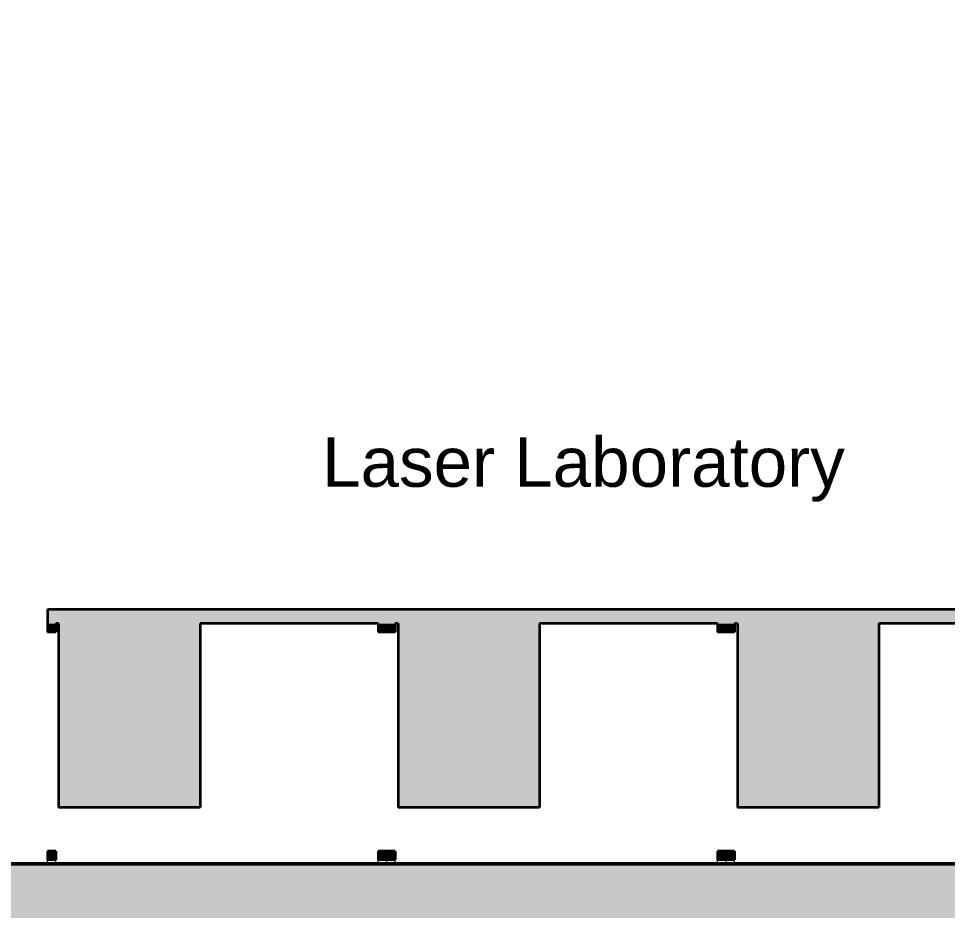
# Model space of a CAD drawing. Header units: millimetres. Extents: x -48147 to 1403542, y -455564 to 18123.
# Drawn here: x 1377703 to 1380987, y -450157 to -447003 of the extents above; entities that cross this region are included whole.
import ezdxf

# ---------------------------------------------------------------- set-up
doc = ezdxf.new("R2010")
doc.units = ezdxf.units.MM
doc.header["$MEASUREMENT"] = 0
doc.linetypes.add('Dashed', pattern=[2822.222233, 1411.111116, -1411.111116])
doc.linetypes.add('Wipeout_Contour', pattern=[1000, 0, -1000])
for name, color, linetype, lineweight, true_color in [('0_Pen_No__105', 7, 'Continuous', 15, 0xa6a6a6), ('A-230-M_FLOOR.IFC Import_Pen_No__109', 7, 'Continuous', 15, 0xa6a6a6), ('A-230-M_FLOOR.IFC Import_Pen_No__29', 7, 'Continuous', 50, 0x2a2a2a), ('New_A-35-M_FFE_Fixed_Pen_No__104', 7, 'Continuous', 15, 0xa6a6a6), ('New_A-35-M_FFE_Fixed_Pen_No__44', 7, 'Continuous', 35, 0x444444), ('New_A-35-M_FFE_Fixed_Pen_No__64', 7, 'Continuous', 20, 0x606060)]:
    doc.layers.add(name, color=color, linetype=linetype, lineweight=lineweight, true_color=true_color)
for name, color, linetype in [('A-230-M_FLOOR.IFC Import', 7, 'Continuous'), ('New_A-25-M_Wall_Int', 7, 'Continuous'), ('New_A-35-M_FFE_Fixed', 7, 'Continuous'), ('New_A-95-D_1_20', 7, 'Continuous')]:
    doc.layers.add(name, color=color, linetype=linetype)
doc.layers.add('A-95-P_Text_1_50_GA_Pen_No__1', color=7, linetype='Continuous', lineweight=13)
doc.layers.add('New_A-95-D_1_20_Pen_No__1', color=7, linetype='Continuous', lineweight=13)
doc.styles.add('GENERATED_STYLE_1', font='')
doc.styles.add('GENERATED_STYLE_2', font='')
doc.styles.get('GENERATED_STYLE_1').set_extended_font_data('Arial')
doc.styles.get('GENERATED_STYLE_2').set_extended_font_data('Swis721 BT')
doc.dimstyles.new('GENERATED_STYLE__2', dxfattribs={"dimtxt": 125, "dimasz": 47.5, "dimexe": 0.18, "dimexo": 50, "dimgap": 0.09, "dimtad": 1, "dimdec": 0, "dimzin": 0, "dimdsep": 46, "dimtxsty": 'GENERATED_STYLE_1', "dimblk": 'ARROWHEAD_2', "dimblk1": 'ARROWHEAD_2', "dimblk2": 'ARROWHEAD_2', "dimcen": 0.09, "dimclrd": 7, "dimclre": 7, "dimclrt": 7, "dimadec": 0, "dimazin": 0, "dimtfac": 1, "dimtdec": 4, "dimtmove": 0, "dimatfit": 3, "dimfxl": 1, "dimtolj": 1, "dimtzin": 0, "dimarcsym": 0})

# ---------------------------------------------------------------- blocks, each defined once
blk = doc.blocks.new('Section Elem_76_1', base_point=(1418663.2, -449992.5))
at = {"color": 254, "linetype": 'Wipeout_Contour', "lineweight": 0, "ltscale": 84173622.24236043}
blk.add_wipeout([(1382604.3, -446992.5), (1374446.8, -446992.5), (1374446.8, -449992.5), (1377804.3, -449992.5), (1377804.3, -449947.5), (1377834.3, -449947.5), (1377834.3, -449992.5), (1378974.3, -449992.5), (1378974.3, -449947.5), (1379034.3, -449947.5), (1379034.3, -449992.5), (1380174.3, -449992.5), (1380174.3, -449947.5), (1380234.3, -449947.5), (1380234.3, -449992.5), (1381374.3, -449992.5), (1381374.3, -449947.5), (1381434.3, -449947.5), (1381434.3, -449992.5), (1382574.3, -449992.5), (1382574.3, -449947.5), (1382604.3, -449947.5), (1382604.3, -449172.5), (1382574.3, -449172.5), (1382574.3, -449142.5), (1381944.3, -449142.5), (1381944.3, -449792.5), (1381444.3, -449792.5), (1381444.3, -449142.5), (1381434.3, -449142.5), (1381434.3, -449172.5), (1381374.3, -449172.5), (1381374.3, -449142.5), (1380744.3, -449142.5), (1380744.3, -449792.5), (1380244.3, -449792.5), (1380244.3, -449142.5), (1380234.3, -449142.5), (1380234.3, -449172.5), (1380174.3, -449172.5), (1380174.3, -449142.5), (1379544.3, -449142.5), (1379544.3, -449792.5), (1379044.3, -449792.5), (1379044.3, -449142.5), (1379034.3, -449142.5), (1379034.3, -449172.5), (1378974.3, -449172.5), (1378974.3, -449142.5), (1378344.3, -449142.5), (1378344.3, -449792.5), (1377844.3, -449792.5), (1377844.3, -449142.5), (1377834.3, -449142.5), (1377834.3, -449172.5), (1377804.3, -449172.5), (1377804.3, -449092.5), (1382604.3, -449092.5)], dxfattribs=at).dxf.layer = 'New_A-25-M_Wall_Int'
blk = doc.blocks.new('Section Elem_91_1', base_point=(1418663.2, -449992.5))
at = {"layer": 'New_A-35-M_FFE_Fixed_Pen_No__104', "linetype": 'Continuous'}
for points in [[(1380204.3, -449142.5), (1381404.3, -449142.5), (1381404.3, -449092.5), (1380204.3, -449092.5)], [(1380234.3, -449172.5), (1380234.3, -449142.5), (1380204.3, -449142.5), (1380204.3, -449172.5)], [(1380244.3, -449792.5), (1380744.3, -449792.5), (1380744.3, -449142.5), (1380244.3, -449142.5)], [(1381404.3, -449172.5), (1381404.3, -449142.5), (1381374.3, -449142.5), (1381374.3, -449172.5)]]:
    blk.add_hatch(color=256, dxfattribs=at).paths.add_polyline_path(points)
at = {"layer": 'New_A-35-M_FFE_Fixed_Pen_No__44', "linetype": 'Continuous'}
for p, q in [((1381404.3, -449092.5), (1380204.3, -449092.5)), ((1380234.3, -449142.5), (1380234.3, -449172.5)), ((1380244.3, -449142.5), (1380234.3, -449142.5)), ((1380244.3, -449142.5), (1380244.3, -449792.5)), ((1380744.3, -449142.5), (1380744.3, -449792.5)), ((1381374.3, -449142.5), (1380744.3, -449142.5)), ((1381374.3, -449142.5), (1381374.3, -449172.5)), ((1380234.3, -449172.5), (1380204.3, -449172.5)), ((1381404.3, -449172.5), (1381374.3, -449172.5)), ((1380744.3, -449792.5), (1380244.3, -449792.5)), ((1380234.3, -449947.5), (1380204.3, -449947.5)), ((1381404.3, -449947.5), (1381374.3, -449947.5))]:
    blk.add_line(p, q, dxfattribs=at)
at = {"color": 254, "linetype": 'Wipeout_Contour', "lineweight": 0, "ltscale": 5806929.801106343}
blk.add_wipeout([(1380234.3, -449992.5), (1380234.3, -449977.5), (1380229.9, -449977.5), (1380229.9, -449992.5)], dxfattribs=at).dxf.layer = 'New_A-35-M_FFE_Fixed'
at = {"color": 254, "linetype": 'Wipeout_Contour', "lineweight": 0, "ltscale": 5811379.483931822}
blk.add_wipeout([(1381404.3, -449992.5), (1381404.3, -449977.5), (1381399.9, -449977.5), (1381399.9, -449992.5)], dxfattribs=at).dxf.layer = 'New_A-35-M_FFE_Fixed'
at = {"color": 254, "linetype": 'Wipeout_Contour', "lineweight": 0, "ltscale": 5806901.278677054}
blk.add_wipeout([(1380229.9, -449992.5), (1380229.9, -449977.5), (1380219.3, -449977.5), (1380219.3, -449992.5)], dxfattribs=at).dxf.layer = 'New_A-35-M_FFE_Fixed'
at = {"color": 254, "linetype": 'Wipeout_Contour', "lineweight": 0, "ltscale": 5811350.959182206}
blk.add_wipeout([(1381399.9, -449992.5), (1381399.9, -449977.5), (1381389.3, -449977.5), (1381389.3, -449992.5)], dxfattribs=at).dxf.layer = 'New_A-35-M_FFE_Fixed'
at = {"color": 254, "linetype": 'Wipeout_Contour', "lineweight": 0, "ltscale": 5806860.941881256}
blk.add_wipeout([(1380219.3, -449992.5), (1380219.3, -449977.5), (1380208.7, -449977.5), (1380208.7, -449992.5)], dxfattribs=at).dxf.layer = 'New_A-35-M_FFE_Fixed'
at = {"color": 254, "linetype": 'Wipeout_Contour', "lineweight": 0, "ltscale": 5811310.619104923}
blk.add_wipeout([(1381389.3, -449992.5), (1381389.3, -449977.5), (1381378.7, -449977.5), (1381378.7, -449992.5)], dxfattribs=at).dxf.layer = 'New_A-35-M_FFE_Fixed'
at = {"layer": 'New_A-35-M_FFE_Fixed_Pen_No__44', "linetype": 'Continuous'}
blk.add_line((1380234.3, -449947.5), (1380234.3, -449977.5), dxfattribs=at)
at = {"layer": 'New_A-35-M_FFE_Fixed_Pen_No__64', "linetype": 'Continuous'}
for p, q in [((1380234.3, -449992.5), (1380234.3, -449977.5)), ((1381404.3, -449992.5), (1381404.3, -449977.5))]:
    blk.add_line(p, q, dxfattribs=at)
at = {"color": 254, "linetype": 'Wipeout_Contour', "lineweight": 0, "ltscale": 5806832.419466867}
blk.add_wipeout([(1380208.7, -449992.5), (1380208.7, -449977.5), (1380204.3, -449977.5), (1380204.3, -449992.5)], dxfattribs=at).dxf.layer = 'New_A-35-M_FFE_Fixed'
at = {"color": 254, "linetype": 'Wipeout_Contour', "lineweight": 0, "ltscale": 5811282.09437014}
blk.add_wipeout([(1381378.7, -449992.5), (1381378.7, -449977.5), (1381374.3, -449977.5), (1381374.3, -449992.5)], dxfattribs=at).dxf.layer = 'New_A-35-M_FFE_Fixed'
at = {"layer": 'New_A-35-M_FFE_Fixed_Pen_No__104', "linetype": 'Continuous'}
for points in [[(1380234.3, -449977.5), (1380234.3, -449947.5), (1380204.3, -449947.5), (1380204.3, -449977.5)], [(1381404.3, -449977.5), (1381404.3, -449947.5), (1381374.3, -449947.5), (1381374.3, -449977.5)]]:
    blk.add_hatch(color=256, dxfattribs=at).paths.add_polyline_path(points)
at = {"layer": 'New_A-35-M_FFE_Fixed_Pen_No__44', "linetype": 'Continuous'}
for p, q in [((1381374.3, -449947.5), (1381374.3, -449977.5)), ((1380234.3, -449977.5), (1380204.3, -449977.5)), ((1381404.3, -449977.5), (1381374.3, -449977.5))]:
    blk.add_line(p, q, dxfattribs=at)
at = {"layer": 'New_A-35-M_FFE_Fixed_Pen_No__64', "linetype": 'Continuous'}
blk.add_line((1381374.3, -449992.5), (1381374.3, -449977.5), dxfattribs=at)
blk = doc.blocks.new('Section Elem_92_1', base_point=(1418663.2, -449992.5))
at = {"layer": 'New_A-35-M_FFE_Fixed_Pen_No__104', "linetype": 'Continuous'}
for points in [[(1379004.3, -449142.5), (1380204.3, -449142.5), (1380204.3, -449092.5), (1379004.3, -449092.5)], [(1379034.3, -449172.5), (1379034.3, -449142.5), (1379004.3, -449142.5), (1379004.3, -449172.5)], [(1379044.3, -449792.5), (1379544.3, -449792.5), (1379544.3, -449142.5), (1379044.3, -449142.5)], [(1380204.3, -449172.5), (1380204.3, -449142.5), (1380174.3, -449142.5), (1380174.3, -449172.5)]]:
    blk.add_hatch(color=256, dxfattribs=at).paths.add_polyline_path(points)
at = {"layer": 'New_A-35-M_FFE_Fixed_Pen_No__44', "linetype": 'Continuous'}
for p, q in [((1380204.3, -449092.5), (1379004.3, -449092.5)), ((1379034.3, -449142.5), (1379034.3, -449172.5)), ((1379044.3, -449142.5), (1379034.3, -449142.5)), ((1379044.3, -449142.5), (1379044.3, -449792.5)), ((1379544.3, -449142.5), (1379544.3, -449792.5)), ((1380174.3, -449142.5), (1379544.3, -449142.5)), ((1380174.3, -449142.5), (1380174.3, -449172.5)), ((1379034.3, -449172.5), (1379004.3, -449172.5)), ((1380204.3, -449172.5), (1380174.3, -449172.5)), ((1379544.3, -449792.5), (1379044.3, -449792.5)), ((1379034.3, -449947.5), (1379004.3, -449947.5)), ((1380204.3, -449947.5), (1380174.3, -449947.5))]:
    blk.add_line(p, q, dxfattribs=at)
at = {"color": 254, "linetype": 'Wipeout_Contour', "lineweight": 0, "ltscale": 5802366.400297232}
blk.add_wipeout([(1379034.3, -449992.5), (1379034.3, -449977.5), (1379029.9, -449977.5), (1379029.9, -449992.5)], dxfattribs=at).dxf.layer = 'New_A-35-M_FFE_Fixed'
at = {"color": 254, "linetype": 'Wipeout_Contour', "lineweight": 0, "ltscale": 5806815.711436431}
blk.add_wipeout([(1380204.3, -449992.5), (1380204.3, -449977.5), (1380199.9, -449977.5), (1380199.9, -449992.5)], dxfattribs=at).dxf.layer = 'New_A-35-M_FFE_Fixed'
at = {"color": 254, "linetype": 'Wipeout_Contour', "lineweight": 0, "ltscale": 5802337.880253311}
blk.add_wipeout([(1379029.9, -449992.5), (1379029.9, -449977.5), (1379019.3, -449977.5), (1379019.3, -449992.5)], dxfattribs=at).dxf.layer = 'New_A-35-M_FFE_Fixed'
at = {"color": 254, "linetype": 'Wipeout_Contour', "lineweight": 0, "ltscale": 5806787.189066706}
blk.add_wipeout([(1380199.9, -449992.5), (1380199.9, -449977.5), (1380189.3, -449977.5), (1380189.3, -449992.5)], dxfattribs=at).dxf.layer = 'New_A-35-M_FFE_Fixed'
at = {"color": 254, "linetype": 'Wipeout_Contour', "lineweight": 0, "ltscale": 5802297.546830985}
blk.add_wipeout([(1379019.3, -449992.5), (1379019.3, -449977.5), (1379008.7, -449977.5), (1379008.7, -449992.5)], dxfattribs=at).dxf.layer = 'New_A-35-M_FFE_Fixed'
at = {"color": 254, "linetype": 'Wipeout_Contour', "lineweight": 0, "ltscale": 5806746.85235515}
blk.add_wipeout([(1380189.3, -449992.5), (1380189.3, -449977.5), (1380178.7, -449977.5), (1380178.7, -449992.5)], dxfattribs=at).dxf.layer = 'New_A-35-M_FFE_Fixed'
at = {"layer": 'New_A-35-M_FFE_Fixed_Pen_No__44', "linetype": 'Continuous'}
blk.add_line((1379034.3, -449947.5), (1379034.3, -449977.5), dxfattribs=at)
at = {"layer": 'New_A-35-M_FFE_Fixed_Pen_No__64', "linetype": 'Continuous'}
for p, q in [((1379034.3, -449992.5), (1379034.3, -449977.5)), ((1380204.3, -449992.5), (1380204.3, -449977.5))]:
    blk.add_line(p, q, dxfattribs=at)
at = {"color": 254, "linetype": 'Wipeout_Contour', "lineweight": 0, "ltscale": 5802269.026802034}
blk.add_wipeout([(1379008.7, -449992.5), (1379008.7, -449977.5), (1379004.3, -449977.5), (1379004.3, -449992.5)], dxfattribs=at).dxf.layer = 'New_A-35-M_FFE_Fixed'
at = {"color": 254, "linetype": 'Wipeout_Contour', "lineweight": 0, "ltscale": 5806718.330000329}
blk.add_wipeout([(1380178.7, -449992.5), (1380178.7, -449977.5), (1380174.3, -449977.5), (1380174.3, -449992.5)], dxfattribs=at).dxf.layer = 'New_A-35-M_FFE_Fixed'
at = {"layer": 'New_A-35-M_FFE_Fixed_Pen_No__104', "linetype": 'Continuous'}
for points in [[(1379034.3, -449977.5), (1379034.3, -449947.5), (1379004.3, -449947.5), (1379004.3, -449977.5)], [(1380204.3, -449977.5), (1380204.3, -449947.5), (1380174.3, -449947.5), (1380174.3, -449977.5)]]:
    blk.add_hatch(color=256, dxfattribs=at).paths.add_polyline_path(points)
at = {"layer": 'New_A-35-M_FFE_Fixed_Pen_No__44', "linetype": 'Continuous'}
for p, q in [((1380174.3, -449947.5), (1380174.3, -449977.5)), ((1379034.3, -449977.5), (1379004.3, -449977.5)), ((1380204.3, -449977.5), (1380174.3, -449977.5))]:
    blk.add_line(p, q, dxfattribs=at)
at = {"layer": 'New_A-35-M_FFE_Fixed_Pen_No__64', "linetype": 'Continuous'}
blk.add_line((1380174.3, -449992.5), (1380174.3, -449977.5), dxfattribs=at)
blk = doc.blocks.new('Section Elem_93_1', base_point=(1418663.2, -449992.5))
at = {"layer": 'New_A-35-M_FFE_Fixed_Pen_No__104', "linetype": 'Continuous'}
for points in [[(1377804.3, -449142.5), (1379004.3, -449142.5), (1379004.3, -449092.5), (1377804.3, -449092.5)], [(1377834.3, -449172.5), (1377834.3, -449142.5), (1377804.3, -449142.5), (1377804.3, -449172.5)], [(1377844.3, -449792.5), (1378344.3, -449792.5), (1378344.3, -449142.5), (1377844.3, -449142.5)], [(1379004.3, -449172.5), (1379004.3, -449142.5), (1378974.3, -449142.5), (1378974.3, -449172.5)]]:
    blk.add_hatch(color=256, dxfattribs=at).paths.add_polyline_path(points)
at = {"layer": 'New_A-35-M_FFE_Fixed_Pen_No__44', "linetype": 'Continuous'}
for p, q in [((1379004.3, -449092.5), (1377804.3, -449092.5)), ((1377834.3, -449142.5), (1377834.3, -449172.5)), ((1377844.3, -449142.5), (1377834.3, -449142.5)), ((1377844.3, -449142.5), (1377844.3, -449792.5)), ((1378344.3, -449142.5), (1378344.3, -449792.5)), ((1378974.3, -449142.5), (1378344.3, -449142.5)), ((1378974.3, -449142.5), (1378974.3, -449172.5)), ((1377834.3, -449172.5), (1377804.3, -449172.5)), ((1379004.3, -449172.5), (1378974.3, -449172.5)), ((1378344.3, -449792.5), (1377844.3, -449792.5)), ((1377834.3, -449947.5), (1377804.3, -449947.5)), ((1379004.3, -449947.5), (1378974.3, -449947.5))]:
    blk.add_line(p, q, dxfattribs=at)
at = {"layer": 'New_A-35-M_FFE_Fixed_Pen_No__44', "linetype": 'Continuous', "flags": 128}
blk.add_lwpolyline([(1377804.3, -449092.5), (1377804.3, -449142.5), (1377804.3, -449172.5)], dxfattribs=at)
at = {"color": 254, "linetype": 'Wipeout_Contour', "lineweight": 0, "ltscale": 5797803.381593717}
blk.add_wipeout([(1377834.3, -449992.5), (1377834.3, -449977.5), (1377829.9, -449977.5), (1377829.9, -449992.5)], dxfattribs=at).dxf.layer = 'New_A-35-M_FFE_Fixed'
at = {"color": 254, "linetype": 'Wipeout_Contour', "lineweight": 0, "ltscale": 5802252.320168978}
blk.add_wipeout([(1379004.3, -449992.5), (1379004.3, -449977.5), (1378999.9, -449977.5), (1378999.9, -449992.5)], dxfattribs=at).dxf.layer = 'New_A-35-M_FFE_Fixed'
at = {"color": 254, "linetype": 'Wipeout_Contour', "lineweight": 0, "ltscale": 5797774.863940801}
blk.add_wipeout([(1377829.9, -449992.5), (1377829.9, -449977.5), (1377819.3, -449977.5), (1377819.3, -449992.5)], dxfattribs=at).dxf.layer = 'New_A-35-M_FFE_Fixed'
at = {"color": 254, "linetype": 'Wipeout_Contour', "lineweight": 0, "ltscale": 5802223.800184764}
blk.add_wipeout([(1378999.9, -449992.5), (1378999.9, -449977.5), (1378989.3, -449977.5), (1378989.3, -449992.5)], dxfattribs=at).dxf.layer = 'New_A-35-M_FFE_Fixed'
at = {"color": 254, "linetype": 'Wipeout_Contour', "lineweight": 0, "ltscale": 5797734.533899915}
blk.add_wipeout([(1377819.3, -449992.5), (1377819.3, -449977.5), (1377808.7, -449977.5), (1377808.7, -449992.5)], dxfattribs=at).dxf.layer = 'New_A-35-M_FFE_Fixed'
at = {"color": 254, "linetype": 'Wipeout_Contour', "lineweight": 0, "ltscale": 5802183.466846876}
blk.add_wipeout([(1378989.3, -449992.5), (1378989.3, -449977.5), (1378978.7, -449977.5), (1378978.7, -449992.5)], dxfattribs=at).dxf.layer = 'New_A-35-M_FFE_Fixed'
at = {"layer": 'New_A-35-M_FFE_Fixed_Pen_No__44', "linetype": 'Continuous'}
blk.add_line((1377834.3, -449947.5), (1377834.3, -449977.5), dxfattribs=at)
at = {"layer": 'New_A-35-M_FFE_Fixed_Pen_No__64', "linetype": 'Continuous'}
for p, q in [((1377834.3, -449992.5), (1377834.3, -449977.5)), ((1379004.3, -449992.5), (1379004.3, -449977.5))]:
    blk.add_line(p, q, dxfattribs=at)
at = {"color": 254, "linetype": 'Wipeout_Contour', "lineweight": 0, "ltscale": 5797706.016262037}
blk.add_wipeout([(1377808.7, -449992.5), (1377808.7, -449977.5), (1377804.3, -449977.5), (1377804.3, -449992.5)], dxfattribs=at).dxf.layer = 'New_A-35-M_FFE_Fixed'
at = {"color": 254, "linetype": 'Wipeout_Contour', "lineweight": 0, "ltscale": 5802154.946877633}
blk.add_wipeout([(1378978.7, -449992.5), (1378978.7, -449977.5), (1378974.3, -449977.5), (1378974.3, -449992.5)], dxfattribs=at).dxf.layer = 'New_A-35-M_FFE_Fixed'
at = {"layer": 'New_A-35-M_FFE_Fixed_Pen_No__104', "linetype": 'Continuous'}
for points in [[(1377834.3, -449977.5), (1377834.3, -449947.5), (1377804.3, -449947.5), (1377804.3, -449977.5)], [(1379004.3, -449977.5), (1379004.3, -449947.5), (1378974.3, -449947.5), (1378974.3, -449977.5)]]:
    blk.add_hatch(color=256, dxfattribs=at).paths.add_polyline_path(points)
at = {"layer": 'New_A-35-M_FFE_Fixed_Pen_No__44', "linetype": 'Continuous'}
for p, q in [((1377804.3, -449947.5), (1377804.3, -449977.5)), ((1378974.3, -449947.5), (1378974.3, -449977.5)), ((1377834.3, -449977.5), (1377804.3, -449977.5)), ((1379004.3, -449977.5), (1378974.3, -449977.5))]:
    blk.add_line(p, q, dxfattribs=at)
at = {"layer": 'New_A-35-M_FFE_Fixed_Pen_No__64', "linetype": 'Continuous'}
for p, q in [((1377804.3, -449992.5), (1377804.3, -449977.5)), ((1378974.3, -449992.5), (1378974.3, -449977.5))]:
    blk.add_line(p, q, dxfattribs=at)
blk = doc.blocks.new('Section Elem_437_1', base_point=(1418663.2, -449992.5))
at = {"color": 254, "linetype": 'Wipeout_Contour', "lineweight": 0, "ltscale": 5830804.514820798}
blk.add_wipeout([(1398196.4, -450242.5), (1398196.4, -449992.5), (1374725.3, -449992.5), (1374725.3, -450242.5)], dxfattribs=at).dxf.layer = 'A-230-M_FLOOR.IFC Import'
at = {"layer": 'A-230-M_FLOOR.IFC Import_Pen_No__109', "linetype": 'Continuous'}
h = blk.add_hatch(dxfattribs=at)
h.set_pattern_fill('Lightweight_Concrete_0001', color=256, style=0, pattern_type=2)
h.set_pattern_definition([(0, (1418663.25, -449992.53), (0, 389.7114), [24.375, -200.625]), (0, (1418775.75, -449797.67), (0, 389.7114), [24.375, -200.625]), (60, (1418663.25, -449992.53), (-337.5, 194.8557), [24.375, -200.625]), (60, (1418888.25, -449992.53), (-337.5, 194.8557), [24.375, -200.625]), (120, (1418687.62, -449992.53), (337.5, 194.8557), [24.375, -200.625]), (120, (1418912.62, -449992.53), (337.5, 194.8557), [24.375, -200.625]), (0, (1418663.25, -449955.03), (0, 75), [0, -75, 0, -112.5]), (45, (1418700.75, -449955.03), (-53.03301, 53.03301), [0, -56.25, 0, -93.75])])
h.paths.add_polyline_path([(1398196.4, -450242.5), (1398196.4, -449992.5), (1374725.3, -449992.5), (1374725.3, -450242.5)])
at = {"layer": 'A-230-M_FLOOR.IFC Import_Pen_No__29', "linetype": 'Continuous'}
blk.add_line((1382604.3, -449992.5), (1374725.3, -449992.5), dxfattribs=at)
blk = doc.blocks.new('*D491', base_point=(1418663.2, -449992.5))
at = {"layer": 'New_A-95-D_1_20_Pen_No__1', "linetype": 'Continuous'}
for p, q in [((1374966.6, -446242.5), (1374872.9, -446242.5)), ((1374951, -446260.6), (1374888.5, -446224.5)), ((1374919.7, -446242.5), (1374919.7, -446212)), ((1374919.7, -446992.5), (1374919.7, -446242.5)), ((1377469, -446992.5), (1374872.9, -446992.5)), ((1374888.5, -446974.5), (1374951, -447010.6)), ((1374919.7, -447023.1), (1374919.7, -446992.5))]:
    blk.add_line(p, q, dxfattribs=at)
at = {"layer": 'New_A-95-D_1_20_Pen_No__1', "insert": (1374894.7, -446760.5), "char_height": 125, "attachment_point": 7, "rotation": 90, "style": 'GENERATED_STYLE_1'}
blk.add_mtext('\\A1;{\\fArial|b0|i0|c0|p34;750}', dxfattribs=at)
blk = doc.blocks.new('ARROWHEAD_2')
at = {"color": 0, "linetype": 'Continuous', "lineweight": 0}
for p, q in [((0, 0), (-1, 0)), ((-0.378, -0.655), (0.378, 0.655))]:
    blk.add_line(p, q, dxfattribs=at)
blk = doc.blocks.new('S-22 Building Section_STORY_MARKER', base_point=(1418663.2, -449992.5))
at = {"layer": '0_Pen_No__105', "linetype": 'Dashed', "ltscale": 0.1}
blk.add_line((1369166.1, -449992.5), (1399880.2, -449992.5), dxfattribs=at)

msp = doc.modelspace()

# ---------------------------------------------------------------- block references
at = {"layer": 'New_A-25-M_Wall_Int'}
msp.add_blockref('Section Elem_76_1', (1418663.2, -449992.5), dxfattribs=at)

# ---------------------------------------------------------------- next in the draw order: block references
at = {"layer": 'New_A-35-M_FFE_Fixed'}
msp.add_blockref('Section Elem_91_1', (1418663.2, -449992.5), dxfattribs=at)

# ---------------------------------------------------------------- next in the draw order: texts
at = {"layer": 'A-95-P_Text_1_50_GA_Pen_No__1', "linetype": 'Continuous', "insert": (1379699.9, -448483.6), "char_height": 175, "attachment_point": 2, "style": 'GENERATED_STYLE_2'}
msp.add_mtext('\\A1;{\\fSwis721 BT|b0|i0|c0|p34;Laser Laboratory}', dxfattribs=at)

# ---------------------------------------------------------------- next in the draw order: dimensions: what is measured, and where the dimension line sits
at = {"layer": 'New_A-95-D_1_20', "linetype": 'Continuous'}
dim = msp.add_linear_dim(base=(1374919.7, -446242.5), p1=(1377519, -446992.5), p2=(1384052.3, -446242.5), angle=90, dimstyle='GENERATED_STYLE__2', dxfattribs=at)
dim.commit()
dim.dimension.update_dxf_attribs({"geometry": '*D491', "text_midpoint": (1374832.2, -446602.5), "dimtype": 160, "text_rotation": 90})

# ---------------------------------------------------------------- next in the draw order: block references
at = {"layer": 'New_A-35-M_FFE_Fixed'}
msp.add_blockref('Section Elem_92_1', (1418663.2, -449992.5), dxfattribs=at)

# ---------------------------------------------------------------- next in the draw order: block references
msp.add_blockref('Section Elem_93_1', (1418663.2, -449992.5), dxfattribs=at)

# ---------------------------------------------------------------- next in the draw order: block references
at = {"layer": 'A-230-M_FLOOR.IFC Import'}
msp.add_blockref('Section Elem_437_1', (1418663.2, -449992.5), dxfattribs=at)

# ---------------------------------------------------------------- next in the draw order: block references
at = {"linetype": 'Continuous', "lineweight": 0}
msp.add_blockref('S-22 Building Section_STORY_MARKER', (1418663.2, -449992.5), dxfattribs=at)

doc.saveas('drawing.dxf')
